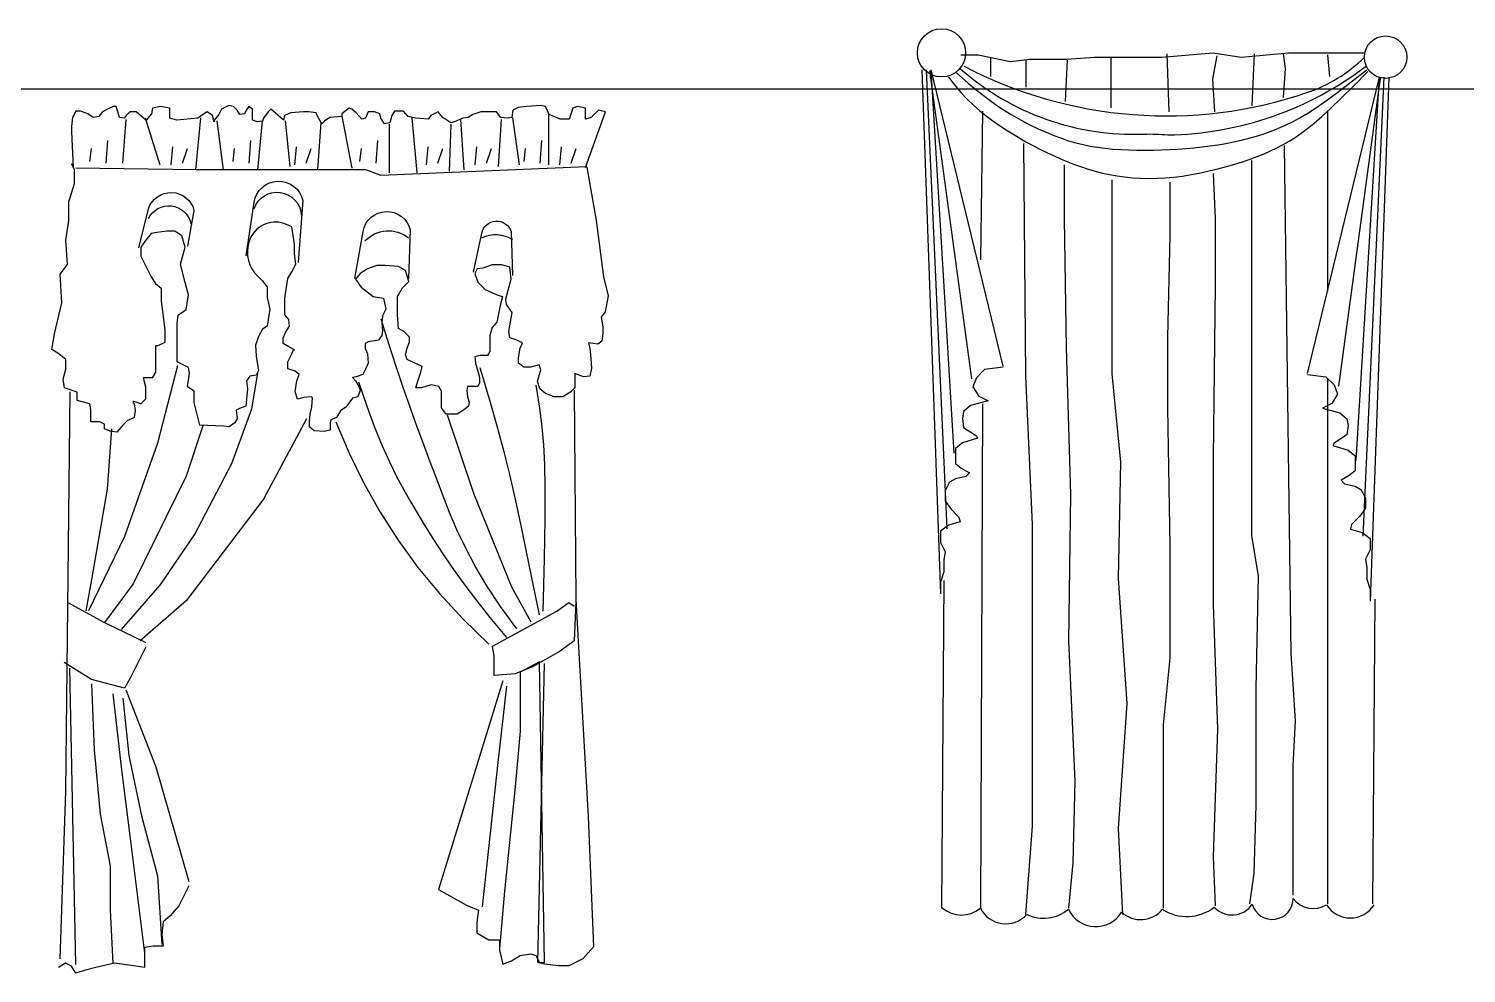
# Model space of a CAD drawing. Header units: inches. Extents: x 3.4 to 45.9, y 7.2 to 32.
# Drawn here: x 36.119 to 40.167, y 17.071 to 19.731 of the extents above; entities that cross this region are included whole.
import ezdxf

# ---------------------------------------------------------------- set-up
doc = ezdxf.new("R2010")
doc.units = ezdxf.units.IN
doc.header["$MEASUREMENT"] = 0
doc.layers.add('02', color=2, linetype='Continuous')
doc.layers.add('4', color=4, linetype='Continuous')

msp = doc.modelspace()

# ---------------------------------------------------------------- linework, layer by layer
at = {"layer": '02'}
for points in [[(38.7437, 19.6573), (38.7922, 19.6573), (38.8833, 19.6391), (38.9379, 19.6451), (39.0411, 19.6451), (39.12, 19.6512), (39.3081, 19.6512), (39.4538, 19.6633), (39.5327, 19.6512), (39.6662, 19.6633), (39.8787, 19.6633)], [(38.828, 19.5963), (38.828, 19.6488)], [(38.9273, 19.5671), (38.9273, 19.643)], [(39.0383, 19.5262), (39.0441, 19.643)], [(39.1668, 19.5087), (39.1668, 19.6488)], [(39.3304, 19.497), (39.3246, 19.6605)], [(39.4589, 19.497), (39.4531, 19.5905), (39.4648, 19.6547)], [(39.5641, 19.5145), (39.5699, 19.6605)], [(39.6517, 19.5379), (39.6576, 19.6196), (39.6517, 19.6605)], [(39.7755, 19.6573), (39.7816, 19.5966)], [(38.6333, 19.6157), (38.6857, 18.1401)], [(38.7053, 18.3233), (38.6464, 19.6157)], [(38.7741, 18.7454), (38.6562, 19.6124)], [(38.725, 18.536), (38.6595, 19.6157)], [(38.8624, 18.7814), (38.6595, 19.6157)], [(38.7076, 19.5958), (38.7253, 19.5728), (38.743, 19.552), (38.7608, 19.5331), (38.7787, 19.5159), (38.7968, 19.5002), (38.815, 19.4857), (38.8334, 19.4721), (38.852, 19.4591), (38.8709, 19.4467), (38.89, 19.4348), (38.9093, 19.4233), (38.9287, 19.4122), (38.9482, 19.4017), (38.9676, 19.3916), (38.987, 19.382), (39.0063, 19.3729), (39.0255, 19.3643), (39.0446, 19.3563), (39.0637, 19.3488), (39.0829, 19.3419), (39.1023, 19.3355), (39.122, 19.3298), (39.1419, 19.3248), (39.1623, 19.3204), (39.1832, 19.3167), (39.2046, 19.3138), (39.2265, 19.3116), (39.2489, 19.3102), (39.2717, 19.3097), (39.2951, 19.31), (39.3189, 19.3112), (39.3432, 19.3134), (39.3679, 19.3165), (39.3928, 19.3204), (39.4179, 19.3252), (39.4428, 19.3306), (39.4673, 19.3365), (39.4913, 19.343), (39.5145, 19.3498), (39.5368, 19.3568), (39.558, 19.364), (39.5781, 19.3715), (39.5973, 19.3792), (39.6158, 19.3874), (39.6336, 19.396), (39.651, 19.4052), (39.668, 19.415), (39.6847, 19.4254), (39.7015, 19.4368), (39.7191, 19.4499), (39.7382, 19.4654), (39.76, 19.4843), (39.785, 19.5074), (39.8144, 19.5356), (39.8489, 19.5697), (39.8893, 19.6107)], [(38.7299, 19.6082), (38.7652, 19.5769), (38.7983, 19.5498), (38.8295, 19.5263), (38.859, 19.5061), (38.8867, 19.4887), (38.913, 19.4738), (38.9378, 19.4609), (38.9615, 19.4496), (38.984, 19.4396), (39.0056, 19.4307), (39.0266, 19.4228), (39.047, 19.416), (39.0672, 19.41), (39.0874, 19.405), (39.1077, 19.4008), (39.1284, 19.3973), (39.1496, 19.3946), (39.1714, 19.3924), (39.1935, 19.3909), (39.216, 19.3899), (39.2388, 19.3894), (39.2618, 19.3894), (39.2849, 19.3897), (39.308, 19.3903), (39.3311, 19.3912), (39.3541, 19.3924), (39.3771, 19.394), (39.3999, 19.3959), (39.4226, 19.3983), (39.4451, 19.401), (39.4675, 19.4043), (39.4896, 19.4081), (39.5115, 19.4124), (39.5332, 19.4173), (39.5546, 19.4227), (39.5758, 19.4288), (39.5967, 19.4355), (39.6173, 19.4429), (39.6376, 19.451), (39.6576, 19.4598), (39.6775, 19.4694), (39.698, 19.4805), (39.72, 19.4937), (39.7446, 19.5097), (39.7726, 19.5292), (39.8051, 19.5529), (39.8428, 19.5815), (39.8869, 19.6157)], [(39.7192, 18.7607), (39.9222, 19.595)], [(39.8076, 18.7247), (39.9254, 19.5918)], [(39.8567, 18.5153), (39.9222, 19.595)], [(39.8763, 18.3027), (39.9353, 19.595)], [(39.9484, 19.595), (39.896, 18.1194)], [(37.6868, 19.3407), (37.7432, 19.497), (37.7227, 19.5021), (37.7022, 19.4816), (37.6868, 19.4765), (37.6868, 19.5072), (37.6638, 19.5123), (37.651, 19.5072), (37.6407, 19.4765), (37.6151, 19.4765), (37.5843, 19.4893), (37.5741, 19.5123), (37.5613, 19.5149), (37.5203, 19.5123), (37.4972, 19.5098), (37.4818, 19.5021), (37.4793, 19.4816), (37.4665, 19.479), (37.4485, 19.4816), (37.4357, 19.497), (37.3921, 19.497), (37.3691, 19.4893), (37.3563, 19.4816), (37.3409, 19.479), (37.3178, 19.4688), (37.3076, 19.4662), (37.2845, 19.4816), (37.2717, 19.497), (37.2512, 19.4867), (37.2435, 19.4765), (37.2076, 19.479), (37.1871, 19.4841), (37.1743, 19.4995), (37.1487, 19.4995), (37.141, 19.4867), (37.1359, 19.4662), (37.1205, 19.4637), (37.1103, 19.479), (37.1077, 19.4918), (37.0923, 19.497), (37.0744, 19.497), (37.0667, 19.479), (37.0564, 19.4765), (37.0411, 19.4944), (37.0283, 19.5046), (37.0206, 19.5072), (37.0001, 19.4918), (37.0001, 19.4841), (36.9668, 19.4816), (36.9514, 19.4713), (36.9437, 19.4637), (36.9309, 19.4867), (36.9283, 19.4944), (36.9078, 19.497), (36.8924, 19.497), (36.8566, 19.4944), (36.8386, 19.4867), (36.8361, 19.4739), (36.813, 19.4944), (36.8002, 19.5046), (36.7925, 19.497), (36.7797, 19.479), (36.7771, 19.4713), (36.7618, 19.4688), (36.7489, 19.4739), (36.7489, 19.5046), (36.7387, 19.5123), (36.731, 19.5021), (36.7259, 19.4918), (36.7131, 19.4893), (36.7054, 19.5021), (36.6951, 19.5123), (36.6823, 19.5149), (36.6618, 19.5046), (36.6541, 19.4893), (36.6413, 19.4739), (36.6413, 19.4688), (36.6362, 19.4867), (36.6208, 19.497), (36.6054, 19.4867), (36.5952, 19.479), (36.5362, 19.4739), (36.5157, 19.479), (36.5157, 19.5072), (36.4901, 19.5123), (36.4671, 19.5072), (36.4645, 19.4918), (36.4491, 19.4739), (36.4363, 19.4841), (36.4209, 19.497), (36.403, 19.497), (36.3927, 19.4867), (36.3876, 19.479), (36.3748, 19.4816), (36.3697, 19.497), (36.3646, 19.5123), (36.3569, 19.5123), (36.3466, 19.5072), (36.3261, 19.497), (36.3159, 19.4841), (36.3005, 19.4816), (36.2851, 19.4918), (36.2646, 19.4995), (36.2518, 19.4995), (36.2416, 19.4816), (36.239, 19.456), (36.239, 19.4406), (36.2441, 19.3407)], [(36.3918, 19.476), (36.3827, 19.3524)], [(36.4468, 19.4806), (36.488, 19.3479)], [(36.6024, 19.4806), (36.5887, 19.3341)], [(36.6482, 19.4714), (36.6665, 19.3341)], [(36.7764, 19.4714), (36.7627, 19.3341)], [(36.8405, 19.4714), (36.8542, 19.3433)], [(37.0007, 19.4851), (37.0282, 19.3387)], [(37.1976, 19.4806), (37.2113, 19.325)], [(37.3349, 19.476), (37.3441, 19.3341)], [(37.4494, 19.476), (37.4402, 19.3433)], [(37.4814, 19.4806), (37.4997, 19.3479)], [(37.5821, 19.4897), (37.5821, 19.3479)], [(38.8044, 19.4995), (38.7983, 19.0809)], [(39.7755, 19.4995), (39.7755, 18.9921)], [(36.9412, 19.4668), (36.932, 19.3341)], [(37.1335, 19.4623), (37.1335, 19.325)], [(37.3074, 19.4623), (37.3029, 19.3296)], [(36.2911, 19.357), (36.2957, 19.3936)], [(36.3369, 19.3524), (36.3415, 19.4165)], [(36.52, 19.3479), (36.5246, 19.3982)], [(36.5521, 19.3524), (36.5658, 19.3936)], [(36.694, 19.357), (36.6986, 19.3936)], [(36.7398, 19.3524), (36.7443, 19.4165)], [(36.8679, 19.3479), (36.8725, 19.3982)], [(36.9, 19.3524), (36.9137, 19.3936)], [(37.0511, 19.357), (37.0556, 19.3936)], [(37.0968, 19.3524), (37.1014, 19.4165)], [(37.2388, 19.3479), (37.2433, 19.3982)], [(37.2708, 19.3524), (37.2845, 19.3936)], [(37.3761, 19.3479), (37.3807, 19.3982)], [(37.4082, 19.3524), (37.4219, 19.3936)], [(37.5134, 19.357), (37.518, 19.3936)], [(37.5592, 19.3524), (37.5638, 19.4165)], [(37.6142, 19.3479), (37.6187, 19.3982)], [(37.6462, 19.3524), (37.6599, 19.3936)], [(38.9197, 19.4085), (38.9257, 18.7533), (38.944, 18.3348), (38.944, 17.4854), (38.9257, 17.2367)], [(39.6541, 19.4025), (39.6723, 17.9708), (39.6784, 17.8858), (39.6844, 17.7827), (39.6784, 17.6553), (39.6784, 17.2913)], [(39.557, 17.2671), (39.5691, 17.352), (39.5752, 17.5461), (39.5752, 17.8737), (39.5813, 18.1892), (39.5631, 18.3044), (39.5631, 19.36)], [(36.2515, 19.3392), (36.5911, 19.3352), (37.0666, 19.3352), (37.1106, 19.3193), (37.6899, 19.3432)], [(39.0471, 17.2549), (39.0593, 17.3823), (39.0653, 17.6128), (39.0471, 18.0072), (39.0532, 18.4197), (39.0411, 18.8322), (39.035, 19.1962), (39.035, 19.3479)], [(39.4538, 19.3236), (39.4599, 19.1962), (39.4599, 19.0081), (39.4538, 18.5228), (39.4538, 18.1103), (39.4659, 17.7584), (39.4538, 17.4005), (39.4599, 17.261)], [(39.1685, 19.3054), (39.1685, 18.7594), (39.1928, 18.5107), (39.1867, 18.1831), (39.211, 17.8312), (39.1867, 17.4794), (39.1989, 17.2367)], [(39.3142, 17.2549), (39.3142, 17.7706), (39.3324, 17.9586), (39.3324, 18.2741), (39.3263, 18.6623), (39.3263, 18.8625), (39.3324, 19.1477), (39.3324, 19.2993)], [(37.4931, 18.0418), (37.4474, 18.1039), (37.4086, 18.1623), (37.3759, 18.2175), (37.3482, 18.27), (37.3244, 18.3205), (37.3035, 18.3694), (37.2846, 18.4175), (37.2666, 18.4652), (37.2486, 18.5131), (37.2304, 18.562), (37.2119, 18.6125), (37.193, 18.6653), (37.1735, 18.721), (37.1535, 18.7804), (37.1327, 18.8442), (37.1111, 18.9131)], [(36.5375, 18.7816), (36.481, 18.5638), (36.3882, 18.3016), (36.2873, 18.0919)], [(36.3801, 18.0394), (36.489, 18.1645), (36.5859, 18.3056), (36.6908, 18.5073), (36.7473, 18.6606), (36.7634, 18.7614)], [(37.5568, 18.0809), (37.5291, 18.2172), (37.5073, 18.3231), (37.4895, 18.4067), (37.4735, 18.4762), (37.4576, 18.5397), (37.4397, 18.6054), (37.4179, 18.6815), (37.3903, 18.776)], [(38.8624, 18.7781), (38.8101, 18.7716), (38.7871, 18.7486), (38.7773, 18.7225), (38.7937, 18.6963), (38.8199, 18.6832), (38.7708, 18.6701), (38.7511, 18.6538), (38.7479, 18.6341), (38.7511, 18.608), (38.7871, 18.5851), (38.7904, 18.5785), (38.7479, 18.5654), (38.7282, 18.5491), (38.7282, 18.5065), (38.7446, 18.4934), (38.7675, 18.4804), (38.7577, 18.4705), (38.7282, 18.464), (38.7119, 18.4542), (38.6988, 18.4313), (38.6988, 18.4018), (38.7151, 18.3789), (38.738, 18.356), (38.7413, 18.3429), (38.7086, 18.3331), (38.6857, 18.3168), (38.6857, 18.2841), (38.6988, 18.2579), (38.6955, 18.235), (38.6955, 18.2023), (38.6857, 18.1728), (38.6857, 18.1499)], [(39.7192, 18.7574), (39.7716, 18.7509), (39.7945, 18.728), (39.8043, 18.7018), (39.788, 18.6756), (39.7618, 18.6626), (39.8109, 18.6495), (39.8305, 18.6331), (39.8338, 18.6135), (39.8305, 18.5873), (39.7945, 18.5644), (39.7912, 18.5579), (39.8338, 18.5448), (39.8534, 18.5284), (39.8534, 18.4859), (39.8371, 18.4728), (39.8141, 18.4597), (39.824, 18.4499), (39.8534, 18.4433), (39.8698, 18.4335), (39.8829, 18.4106), (39.8829, 18.3812), (39.8665, 18.3583), (39.8436, 18.3354), (39.8403, 18.3223), (39.8731, 18.3125), (39.896, 18.2961), (39.896, 18.2634), (39.8829, 18.2372), (39.8862, 18.2143), (39.8862, 18.1816), (39.896, 18.1522), (39.896, 18.1293)], [(39.7755, 18.747), (39.7755, 17.2671)], [(36.2348, 18.709), (36.2227, 17.5837), (36.2066, 17.1118)], [(37.0474, 18.7368), (37.0707, 18.6684), (37.0928, 18.6088), (37.114, 18.5569), (37.1345, 18.5112), (37.1547, 18.4704), (37.1747, 18.4331), (37.1948, 18.398), (37.2152, 18.3636), (37.2363, 18.3288), (37.2587, 18.2928), (37.2832, 18.255), (37.3105, 18.2148), (37.3415, 18.1715), (37.3769, 18.1246), (37.4173, 18.0734), (37.4637, 18.0173)], [(37.547, 18.7271), (37.5567, 18.6632), (37.5638, 18.6097), (37.5687, 18.5593), (37.5715, 18.5043), (37.5724, 18.4375), (37.5718, 18.3512), (37.5697, 18.2381), (37.5666, 18.0907)], [(37.6547, 18.7124), (37.6596, 18.125), (37.6645, 18.0222), (37.6939, 17.5131), (37.7086, 17.146), (37.6792, 17.1117), (37.64, 17.0922), (37.6106, 17.0922), (37.5715, 17.0971), (37.5519, 17.102), (37.5715, 17.9439)], [(38.8044, 18.6745), (38.7983, 17.2549)], [(36.9006, 18.6323), (36.7796, 18.4065), (36.6666, 18.2572), (36.5617, 18.1201), (36.4325, 18.0072)], [(36.9838, 18.6243), (37.0208, 18.5361), (37.0621, 18.4513), (37.1081, 18.3697), (37.1589, 18.2908), (37.2147, 18.2145), (37.2758, 18.1404), (37.3424, 18.0682), (37.4147, 17.9977)], [(37.2972, 18.6438), (37.3707, 18.4236), (37.4784, 18.1592), (37.5323, 18.0613)], [(36.3518, 18.6041), (36.3397, 18.4347), (36.2953, 18.1806), (36.2792, 18.0919)], [(36.6101, 18.6162), (36.5617, 18.471), (36.4769, 18.2976), (36.4124, 18.1685), (36.3317, 18.0596)], [(38.6951, 18.177), (38.689, 17.2549)], [(36.2267, 18.1161), (36.3317, 18.0596), (36.4487, 18.0031)], [(37.6596, 18.1152), (37.6547, 18.0075), (37.6155, 17.9781), (37.5372, 17.9341), (37.4882, 17.9145), (37.4294, 17.9096), (37.4294, 17.9635), (37.4245, 17.9928), (37.6057, 18.0907), (37.64, 18.1152), (37.6547, 18.1054)], [(39.9088, 18.1248), (39.9029, 17.2665)], [(36.4487, 17.991), (36.4043, 17.9023), (36.3882, 17.8741), (36.2953, 17.8983), (36.2187, 17.9467)], [(37.4539, 17.8949), (37.2727, 17.3075), (37.3511, 17.2635), (37.3854, 17.2488), (37.3805, 17.2145), (37.3805, 17.1852), (37.4147, 17.1656), (37.4441, 17.1656), (37.4441, 17.1362), (37.4539, 17.0971), (37.4784, 17.1068), (37.5029, 17.1215), (37.5323, 17.1264), (37.547, 17.1215), (37.5568, 17.102), (37.5715, 17.102), (37.5568, 17.9488), (37.5029, 17.9194), (37.5029, 17.753), (37.4882, 17.5963), (37.4588, 17.3026), (37.4441, 17.1411)], [(36.251, 17.0957), (36.2348, 17.9305)], [(36.2953, 17.8862), (36.3034, 17.7007), (36.3196, 17.5192), (36.3478, 17.374), (36.3478, 17.2489), (36.3559, 17.0997)], [(36.3559, 17.8579), (36.3801, 17.6442), (36.4043, 17.4506), (36.4447, 17.1279)], [(36.3922, 17.87), (36.4769, 17.6523), (36.5697, 17.3296)], [(37.4637, 17.8802), (37.4392, 17.6649), (37.3952, 17.2586)], [(36.3841, 17.8458), (36.4003, 17.6845), (36.4366, 17.5151), (36.481, 17.3457), (36.4931, 17.1521)], [(36.5697, 17.3175), (36.5415, 17.261), (36.5173, 17.2328), (36.4971, 17.2167), (36.4931, 17.1804), (36.4971, 17.1481), (36.4689, 17.1481), (36.4447, 17.1441), (36.4447, 17.0876), (36.4204, 17.0916), (36.3599, 17.0997), (36.3075, 17.0876), (36.2752, 17.0795), (36.251, 17.0715), (36.2389, 17.0916), (36.2227, 17.0997), (36.2025, 17.0876)]]:
    msp.add_lwpolyline(points, dxfattribs=at)
for points in [[(38.7523, 19.6256, 0.20489), (39.718, 19.5512, 0.112559), (39.8794, 19.6504, -0.408487)], [(38.7424, 19.6182, 0.192107), (39.2587, 19.4345, -0.03749), (39.3258, 19.4321, 0.160059), (39.8844, 19.6256, 0.428966)], [(37.6901, 19.3414), (37.717, 19.1916), (37.7371, 19.0328), (37.7505, 18.9791), (37.7416, 18.9344), (37.7304, 18.9187), (37.7349, 18.8919), (37.7349, 18.8717), (37.7326, 18.8516), (37.7214, 18.8427), (37.6946, 18.8471), (37.6991, 18.8315), (37.7013, 18.8024), (37.7035, 18.7756), (37.6991, 18.7532), (37.6812, 18.751), (37.6565, 18.7599), (37.6565, 18.7197), (37.6454, 18.7085), (37.623, 18.695), (37.5984, 18.695), (37.5737, 18.704), (37.5581, 18.7174), (37.5514, 18.7375), (37.5603, 18.7711), (37.5558, 18.7845), (37.5312, 18.7778), (37.5133, 18.7778), (37.4977, 18.789), (37.4977, 18.8046), (37.5021, 18.8315), (37.5089, 18.8471), (37.4887, 18.8561), (37.4731, 18.8606), (37.4708, 18.8784), (37.4798, 18.9321), (37.4641, 18.9545), (37.4619, 18.9701), (37.4686, 18.9947), (37.4775, 19.0261), (37.4731, 19.0596), (37.4507, 19.0663), (37.4238, 19.0663), (37.397, 19.0574), (37.3813, 19.0551), (37.3746, 19.0417), (37.3835, 19.0171), (37.4037, 18.997), (37.4395, 18.9813), (37.4529, 18.9768), (37.4462, 18.9522), (37.4373, 18.9053), (37.4238, 18.8896), (37.4171, 18.8673), (37.4171, 18.8225), (37.4104, 18.8113), (37.3903, 18.8113), (37.3746, 18.8069), (37.3768, 18.789), (37.3835, 18.7666), (37.388, 18.7487), (37.388, 18.7331), (37.3835, 18.7241), (37.3545, 18.7241), (37.3522, 18.7129), (37.3545, 18.695), (37.3589, 18.6794), (37.3567, 18.6682), (37.3433, 18.657), (37.3254, 18.6458), (37.294, 18.6458), (37.2806, 18.6637), (37.2806, 18.7107), (37.2739, 18.7241), (37.2515, 18.7286), (37.2247, 18.7197), (37.209, 18.7197), (37.2157, 18.742), (37.2224, 18.7644), (37.2269, 18.78), (37.2023, 18.7912), (37.1844, 18.8002), (37.1799, 18.8136), (37.1844, 18.8315), (37.1911, 18.8494), (37.1911, 18.8628), (37.1754, 18.8784), (37.1598, 18.8874), (37.1575, 18.9254), (37.1575, 18.9768), (37.171, 19.0015), (37.1889, 19.0193), (37.1799, 19.0507), (37.1598, 19.0618), (37.1217, 19.0641), (37.0994, 19.0641), (37.0725, 19.0551), (37.0524, 19.0417), (37.039, 19.0261), (37.0546, 19.0037), (37.0882, 18.9768), (37.1173, 18.9724), (37.124, 18.9411), (37.115, 18.9232), (37.1128, 18.903), (37.115, 18.8807), (37.1128, 18.8673), (37.1038, 18.8538), (37.0748, 18.8494), (37.0658, 18.8449), (37.0658, 18.8315), (37.0725, 18.8158), (37.0748, 18.789), (37.0658, 18.7711), (37.0591, 18.7577), (37.0412, 18.751), (37.03, 18.7487), (37.039, 18.7398), (37.0479, 18.7241), (37.0524, 18.7129), (37.0457, 18.695), (37.03, 18.6906), (37.0121, 18.666), (36.9964, 18.6548), (36.9853, 18.6369), (36.9696, 18.6302), (36.9673, 18.6212), (36.9673, 18.6011), (36.9517, 18.5966), (36.9226, 18.5989), (36.9092, 18.6101), (36.9092, 18.6257), (36.9114, 18.6458), (36.9159, 18.666), (36.9181, 18.6928), (36.9136, 18.695), (36.8935, 18.6928), (36.8756, 18.6883), (36.8689, 18.7085), (36.8734, 18.7398), (36.8801, 18.7577), (36.8689, 18.7666), (36.8488, 18.7733), (36.8488, 18.7935), (36.8599, 18.8158), (36.8644, 18.827), (36.8667, 18.827), (36.851, 18.8359), (36.8353, 18.8449), (36.8353, 18.8606), (36.842, 18.8762), (36.8532, 18.8941), (36.851, 18.912), (36.8398, 18.9254), (36.8398, 18.9724), (36.8443, 19.0037), (36.8488, 19.0283), (36.8599, 19.0462), (36.8711, 19.0685), (36.8667, 19.0976), (36.8667, 19.1245), (36.8599, 19.1737), (36.8443, 19.1804, 0.402748), (36.7436, 19.1424, 0.286051), (36.7548, 19.0439), (36.7772, 19.0216), (36.7906, 19.0037), (36.7906, 18.9746), (36.7973, 18.9411), (36.7906, 18.8941), (36.7772, 18.8852), (36.766, 18.865), (36.757, 18.8404), (36.7592, 18.8091), (36.766, 18.7689), (36.7592, 18.7554), (36.7413, 18.7532), (36.7324, 18.7398), (36.7346, 18.7174), (36.7302, 18.6682), (36.7123, 18.6615), (36.7033, 18.657), (36.7055, 18.6324), (36.6988, 18.6212), (36.6832, 18.6101), (36.6675, 18.6123), (36.6004, 18.6145), (36.5847, 18.6783), (36.5847, 18.7102), (36.5655, 18.723), (36.5719, 18.7613), (36.5687, 18.7773), (36.5368, 18.7933), (36.5368, 18.9019), (36.54, 18.9243), (36.5623, 18.9403), (36.5687, 18.9818), (36.5591, 19.0169), (36.5464, 19.0681), (36.5591, 19.116), (36.5496, 19.1479), (36.5304, 19.1607), (36.508, 19.1607), (36.4792, 19.1575), (36.4632, 19.1543), (36.4473, 19.1352), (36.4345, 19.116), (36.4345, 19.0904), (36.4473, 19.0649), (36.4632, 19.0329), (36.476, 19.0138), (36.492, 19.001), (36.492, 18.9658), (36.5016, 18.8828), (36.5016, 18.8476), (36.4824, 18.838), (36.476, 18.838), (36.476, 18.7645), (36.4664, 18.7486), (36.4409, 18.7486), (36.4473, 18.723), (36.4473, 18.6879), (36.4345, 18.6751), (36.4153, 18.6815), (36.4121, 18.6815), (36.4153, 18.6751), (36.4185, 18.6559), (36.4153, 18.6367), (36.3961, 18.6272), (36.3833, 18.6144), (36.3673, 18.5952), (36.3482, 18.5984), (36.3322, 18.6048), (36.3322, 18.6176), (36.3194, 18.624), (36.2938, 18.624), (36.2938, 18.6591), (36.2906, 18.6751), (36.2555, 18.6843), (36.2555, 18.7082), (36.2195, 18.7202), (36.2155, 18.7442), (36.2235, 18.7721), (36.2235, 18.8001), (36.2035, 18.8161), (36.1835, 18.828), (36.1915, 18.872), (36.2115, 18.9598), (36.2075, 19.0397), (36.2275, 19.0677), (36.2235, 19.1356), (36.2315, 19.1915), (36.2315, 19.2434), (36.2475, 19.2953), (36.2475, 19.3352), (36.2395, 19.3512)], [(36.4285, 19.1145), (36.4559, 19.2243, -0.748106), (36.5841, 19.2198), (36.5658, 19.1191)], [(36.7306, 19.0916), (36.7535, 19.2426, -0.831276), (36.8908, 19.2472), (36.8771, 19.0733)], [(36.7535, 19.2243, -0.830301), (36.8863, 19.206, 0.953205)], [(36.4559, 19.1969, -0.714664), (36.575, 19.1831, 0.80521)], [(37.0373, 19.0276), (37.0602, 19.1603, -0.81324), (37.193, 19.1648), (37.1884, 19.0276)], [(37.3715, 19.0459), (37.3944, 19.1557, -0.767989), (37.4768, 19.1603), (37.4814, 19.0367)], [(37.0648, 19.1328, -0.398733), (37.1884, 19.142, 0.356511)], [(37.3944, 19.142, -0.272386), (37.4814, 19.1374, 0.300824)], [(38.691, 17.2557, 0.371598), (38.7983, 17.2549, 0.529082), (38.9292, 17.2372, 0.28989), (39.0463, 17.2516, 0.594303), (39.1962, 17.2434, 0.431529), (39.3112, 17.2516, 0.322928), (39.4571, 17.2577, 0.488904), (39.5639, 17.2659, 0.87661), (39.6789, 17.2824, 0.384379), (39.7734, 17.2639, 0.548797), (39.9069, 17.2639, -3.432594)]]:
    msp.add_lwpolyline(points, format="xyb", dxfattribs=at)
for centre, radius in [((38.689, 19.6633), 0.0679), ((39.9394, 19.6512), 0.0598)]:
    msp.add_circle(centre, radius, dxfattribs=at)
at = {"layer": '4'}
msp.add_line((25.2032, 19.5622), (45.5294, 19.5622), dxfattribs=at)

doc.saveas('drawing.dxf')
